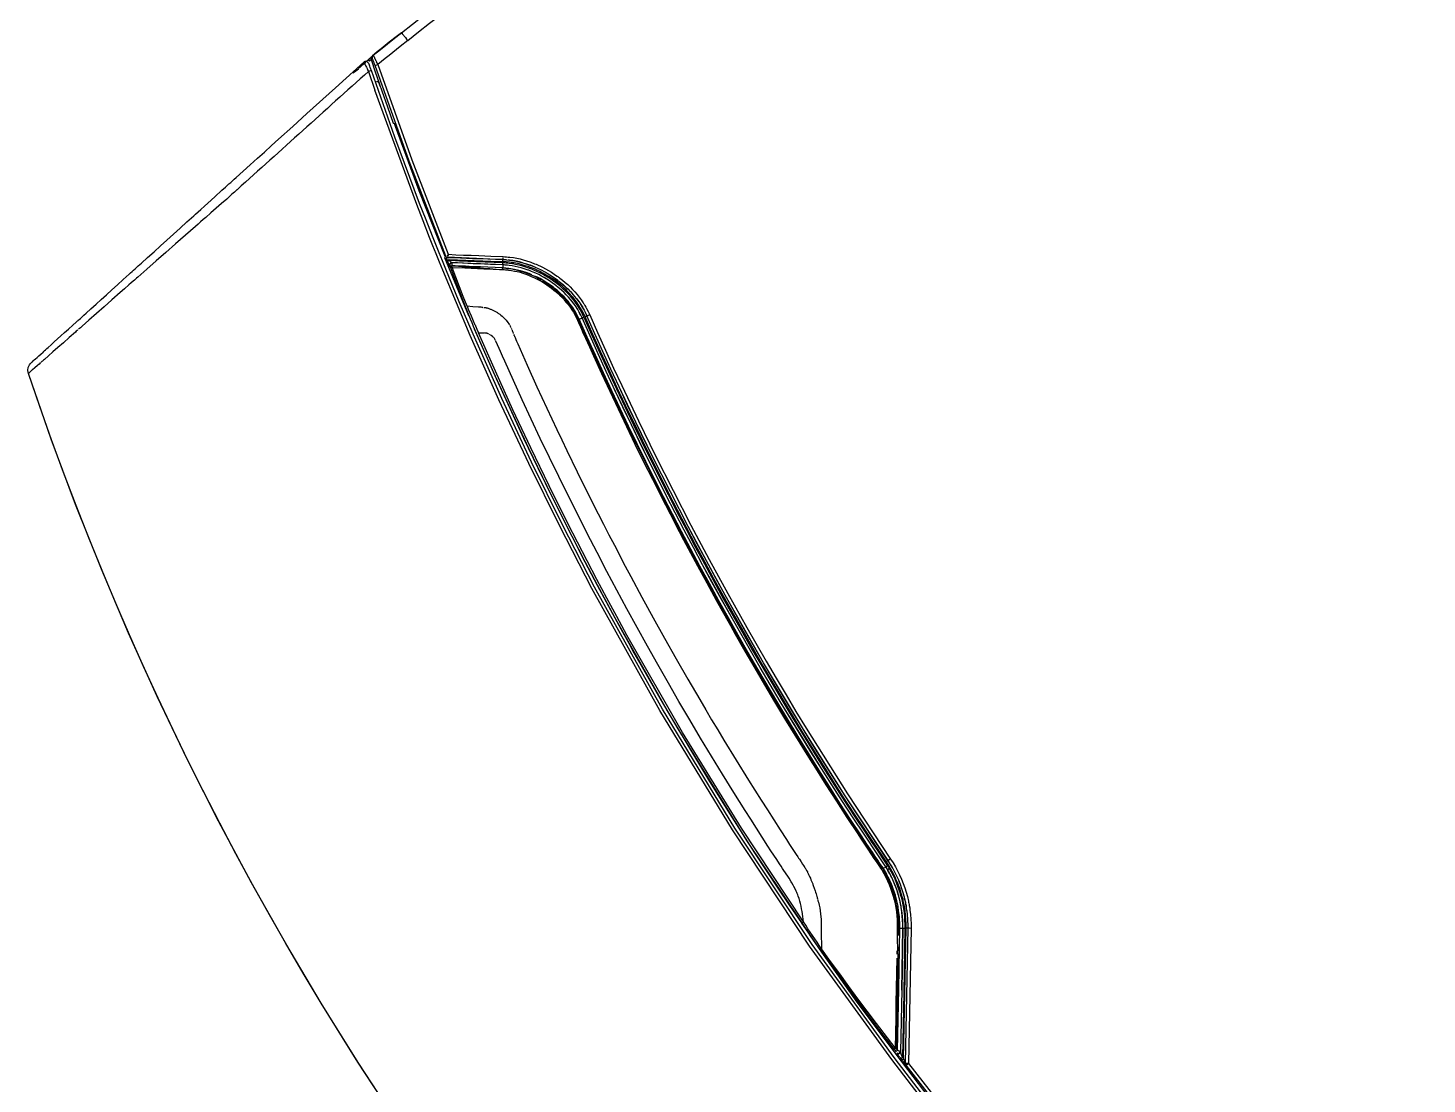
# Model space of a CAD drawing. Header units: millimetres. Extents: x 1291 to 5660, y 748 to 2981.
# Drawn here: x 2484.7 to 2623.8, y 2789.6 to 2894.7 of the extents above; entities that cross this region are included whole.
import ezdxf

# ---------------------------------------------------------------- set-up
doc = ezdxf.new("R2010")
doc.units = ezdxf.units.MM

msp = doc.modelspace()

# ---------------------------------------------------------------- linework, layer by layer
msp.add_line((2532.73, 2864.8), (2532.78, 2864.66))
for points in [[(2518.86, 2891.82), (2518.87, 2891.83), (2518.93, 2891.88), (2518.98, 2891.92), (2518.99, 2891.93), (2519, 2891.94), (2519.71, 2892.51), (2520.41, 2893.07), (2521.11, 2893.63), (2521.82, 2894.19, -0.072459), (2598.42, 2938.36, -0.082943), (2685.89, 2957.28), (2698.79, 2957.82), (2711.69, 2958.21), (2724.6, 2958.46), (2737.52, 2958.56)], [(2518.39, 2890.62), (2518.4, 2890.61), (2518.42, 2890.56), (2518.44, 2890.51), (2518.53, 2890.34, 0.000368), (2505.46, 2878.57)], [(2526.85, 2870.87), (2526.85, 2870.84), (2526.74, 2870.83), (2526.68, 2870.86, -0.047263), (2526.37, 2871.56), (2526.42, 2871.58), (2526.55, 2871.63), (2526.57, 2871.57), (2526.6, 2871.51), (2526.47, 2871.46), (2526.42, 2871.44), (2526.39, 2871.5), (2526.37, 2871.56), (2526.33, 2871.67), (2526.28, 2871.77)], [(2534.79, 2870.1), (2534.65, 2870.17), (2534.51, 2870.22), (2534.44, 2870.24), (2534.37, 2870.27), (2534.3, 2870.3), (2534.23, 2870.32), (2533.65, 2870.5), (2533.07, 2870.64), (2532.48, 2870.74), (2531.88, 2870.79), (2531.14, 2870.82), (2529.66, 2870.88), (2528.92, 2870.91), (2528.18, 2870.95), (2527.44, 2870.97), (2527.14, 2870.98), (2526.83, 2870.99), (2526.84, 2870.99, -0.002559), (2531.87, 2870.63), (2531.87, 2870.7), (2531.88, 2870.78), (2532.18, 2870.76), (2532.33, 2870.74), (2532.48, 2870.73), (2532.78, 2870.68), (2533.07, 2870.62), (2533.36, 2870.55), (2533.65, 2870.48), (2533.93, 2870.4), (2534.22, 2870.3), (2534.77, 2870.08), (2535.04, 2869.96), (2535.3, 2869.83), (2535.38, 2869.78), (2535.44, 2869.75), (2535.51, 2869.72), (2535.58, 2869.68), (2535.71, 2869.61)], [(2621.18, 2691.77), (2621.18, 2691.78), (2621.19, 2691.78, -0.180587), (2484.7, 2860.3), (2484.7, 2860.29)]]:
    msp.add_lwpolyline(points, format="xyb")
for points in [[(2521.82, 2894.19), (2521.82, 2894.18), (2521.41, 2893.87), (2520.6, 2893.24), (2520.2, 2892.92), (2519.8, 2892.6), (2519.4, 2892.28), (2518.93, 2891.88)], [(2521.82, 2894.19), (2521.83, 2894.19), (2521.83, 2894.17), (2521.85, 2894.15), (2521.87, 2894.13), (2521.89, 2894.09), (2521.92, 2894.05), (2521.96, 2894.01), (2522, 2893.95), (2522.04, 2893.9), (2522.09, 2893.83), (2522.15, 2893.77), (2522.2, 2893.7), (2522.31, 2893.55), (2522.37, 2893.48), (2522.44, 2893.4), (2521.69, 2892.81), (2520.94, 2892.22), (2520.57, 2891.93), (2520.2, 2891.63), (2519.83, 2891.32), (2519.46, 2891.02), (2522.84, 2881.53), (2526.47, 2872.14), (2527.23, 2872.1), (2527.99, 2872.07), (2528.74, 2872.04), (2529.5, 2872.02), (2530.71, 2871.96), (2531.93, 2871.91), (2532.1, 2871.9), (2532.27, 2871.88), (2532.43, 2871.87), (2532.6, 2871.85), (2532.94, 2871.81), (2533.28, 2871.75), (2533.61, 2871.68), (2533.93, 2871.59), (2534.26, 2871.5), (2534.58, 2871.39), (2534.67, 2871.37), (2534.75, 2871.33), (2534.82, 2871.31), (2534.91, 2871.27), (2535.06, 2871.21), (2535.22, 2871.15), (2535.84, 2870.86), (2536.14, 2870.7), (2536.44, 2870.54), (2536.73, 2870.36), (2537.01, 2870.18), (2537.15, 2870.08), (2537.29, 2869.98), (2537.36, 2869.93), (2537.43, 2869.88), (2537.5, 2869.83), (2537.57, 2869.78), (2537.84, 2869.58), (2538.1, 2869.35), (2538.35, 2869.13), (2538.6, 2868.89), (2538.83, 2868.65), (2539.06, 2868.41), (2539.28, 2868.15), (2539.49, 2867.89), (2539.69, 2867.62), (2539.88, 2867.33), (2539.93, 2867.26), (2539.97, 2867.19), (2540.02, 2867.11), (2540.06, 2867.04), (2540.14, 2866.89), (2540.23, 2866.74), (2540.39, 2866.44), (2540.54, 2866.13), (2541.32, 2864.36), (2542.11, 2862.6), (2542.92, 2860.83), (2543.74, 2859.08), (2545.4, 2855.58), (2547.09, 2852.09), (2548.83, 2848.64), (2550.6, 2845.2), (2552.42, 2841.78), (2554.27, 2838.38), (2556.16, 2835), (2558.1, 2831.65), (2559.08, 2829.98), (2560.07, 2828.31), (2561.06, 2826.65), (2562.07, 2825), (2566.2, 2818.45), (2570.47, 2811.98), (2570.72, 2811.6), (2570.95, 2811.21), (2571.17, 2810.81), (2571.37, 2810.4), (2571.55, 2809.99), (2571.72, 2809.56), (2571.88, 2809.13), (2572.02, 2808.69), (2572.14, 2808.25), (2572.25, 2807.8), (2572.27, 2807.69), (2572.29, 2807.58), (2572.31, 2807.47), (2572.33, 2807.35), (2572.37, 2807.13), (2572.4, 2806.9), (2572.45, 2806.45), (2572.49, 2806), (2572.51, 2805.54), (2572.51, 2805.08), (2572.39, 2798.36), (2572.26, 2791.65), (2571.96, 2791.65), (2572.09, 2798.37), (2572.21, 2805.09), (2572.21, 2805.54), (2572.2, 2805.75), (2572.19, 2805.98), (2572.16, 2806.42)], [(2521.42, 2893.88), (2521.4, 2893.86)], [(2501.85, 2876.61), (2502.2, 2876.93), (2502.55, 2877.24), (2503.25, 2877.87), (2503.95, 2878.51), (2504.3, 2878.82), (2504.65, 2879.14), (2504.74, 2879.22), (2504.83, 2879.3), (2504.92, 2879.38), (2505, 2879.46), (2505.18, 2879.62), (2505.36, 2879.78), (2506.06, 2880.41), (2506.76, 2881.05), (2507.47, 2881.69), (2508.17, 2882.32), (2508.87, 2882.96), (2509.58, 2883.6), (2510.99, 2884.87), (2512.4, 2886.15), (2515.23, 2888.7), (2518.06, 2891.25), (2518.06, 2891.25), (2518.07, 2891.24), (2518.08, 2891.22)], [(2517.02, 2890.16), (2517.15, 2890.28), (2517.27, 2890.39), (2517.4, 2890.5), (2517.52, 2890.61), (2517.58, 2890.67), (2517.64, 2890.72), (2517.67, 2890.75), (2517.7, 2890.77), (2517.73, 2890.8), (2517.76, 2890.83), (2517.87, 2890.93), (2517.98, 2891.04), (2518.09, 2891.13), (2518.2, 2891.22), (2518.22, 2891.24), (2518.27, 2891.29)], [(2518.81, 2890.45), (2518.79, 2890.51), (2518.77, 2890.57), (2518.71, 2890.72), (2518.67, 2890.85), (2518.62, 2890.97), (2518.58, 2891.06), (2518.56, 2891.11), (2518.54, 2891.15), (2518.51, 2891.2), (2518.49, 2891.22), (2518.47, 2891.24), (2518.44, 2891.27), (2518.41, 2891.29), (2518.37, 2891.31), (2518.32, 2891.33), (2518.27, 2891.33), (2518.22, 2891.33), (2518.16, 2891.32), (2518.11, 2891.29), (2518.07, 2891.27), (2518.05, 2891.24)], [(2518.1, 2891.19), (2518.1, 2891.19), (2518.11, 2891.18), (2518.12, 2891.16), (2518.12, 2891.15), (2518.14, 2891.13), (2518.15, 2891.11), (2518.18, 2891.06), (2518.21, 2890.99), (2518.22, 2890.95), (2518.24, 2890.92), (2518.26, 2890.89), (2518.28, 2890.85), (2518.32, 2890.77), (2518.36, 2890.69), (2518.37, 2890.67), (2518.38, 2890.65)], [(2518.29, 2891.31), (2518.34, 2891.36), (2518.38, 2891.39), (2518.47, 2891.47), (2518.55, 2891.54), (2518.62, 2891.61), (2518.68, 2891.66)], [(2518.77, 2891.5), (2518.75, 2891.48), (2518.73, 2891.46), (2518.71, 2891.44), (2518.68, 2891.42), (2518.67, 2891.4), (2518.64, 2891.36), (2518.62, 2891.35), (2518.61, 2891.39), (2518.6, 2891.48), (2518.6, 2891.52), (2518.61, 2891.56), (2518.63, 2891.6), (2518.68, 2891.66), (2518.7, 2891.68), (2518.72, 2891.7)], [(2518.65, 2891.64), (2518.62, 2891.61)], [(2518.75, 2891.73), (2518.79, 2891.76), (2518.81, 2891.78), (2518.83, 2891.8), (2518.85, 2891.82)], [(2518.87, 2891.83), (2518.78, 2891.68), (2518.78, 2891.51), (2518.78, 2891.51)], [(2518.91, 2891.61), (2518.9, 2891.6), (2518.89, 2891.59), (2518.83, 2891.55), (2518.78, 2891.51), (2519.2, 2890.28), (2519.62, 2889.06)], [(2518.88, 2891.59), (2518.88, 2891.77), (2518.98, 2891.92)], [(2518.9, 2891.79), (2518.91, 2891.61)], [(2519.1, 2891.16), (2519.1, 2891.18), (2519.09, 2891.19), (2519.07, 2891.25), (2519.05, 2891.31), (2519.03, 2891.34), (2519.02, 2891.36), (2519, 2891.41), (2518.99, 2891.46), (2518.96, 2891.52), (2518.95, 2891.55), (2518.94, 2891.56), (2518.93, 2891.59), (2518.92, 2891.6), (2518.92, 2891.61), (2518.92, 2891.61)], [(2519.01, 2891.94), (2519, 2891.94)], [(2519.33, 2891.31), (2519.31, 2891.33), (2519.3, 2891.36), (2519.26, 2891.45), (2519.22, 2891.53), (2519.2, 2891.57), (2519.18, 2891.61), (2519.17, 2891.63), (2519.17, 2891.64), (2519.16, 2891.66), (2519.15, 2891.67), (2519.12, 2891.74), (2519.09, 2891.79), (2519.09, 2891.81), (2519.08, 2891.82), (2519.07, 2891.82), (2519.07, 2891.84), (2519.06, 2891.86), (2519.05, 2891.88), (2519.03, 2891.9), (2519.01, 2891.93), (2519.01, 2891.94)], [(2526.23, 2871.97), (2522.57, 2881.4), (2519.18, 2890.93), (2519.16, 2891), (2519.13, 2891.06), (2519.13, 2891.09), (2519.11, 2891.13), (2519.11, 2891.14)], [(2519.18, 2890.92), (2519.27, 2890.96), (2519.46, 2891.02), (2519.42, 2891.11), (2519.38, 2891.2), (2519.34, 2891.29)], [(2575.07, 2786.69), (2570.82, 2792.22), (2562.67, 2803.49), (2554.98, 2815.05), (2547.77, 2826.9), (2541.02, 2839.04), (2537.82, 2845.22), (2534.74, 2851.47), (2531.78, 2857.79), (2528.93, 2864.19), (2527.56, 2867.42), (2526.21, 2870.66), (2525.88, 2871.48), (2525.55, 2872.3), (2525.22, 2873.11), (2524.89, 2873.93), (2524.25, 2875.56), (2523.61, 2877.2), (2521.15, 2883.79), (2518.82, 2890.43), (2518.74, 2890.41), (2518.53, 2890.34), (2519.16, 2888.48)], [(2574.84, 2786.51), (2570.58, 2792.03), (2562.42, 2803.31), (2554.73, 2814.89), (2547.51, 2826.75), (2540.75, 2838.9), (2537.55, 2845.08), (2534.47, 2851.34), (2531.5, 2857.67), (2528.65, 2864.07), (2527.28, 2867.3), (2525.93, 2870.55), (2525.6, 2871.37), (2525.27, 2872.18), (2524.94, 2873), (2524.61, 2873.82), (2523.97, 2875.46), (2523.33, 2877.1), (2519.17, 2888.48)], [(2519.32, 2889.29), (2519.36, 2889.32), (2519.38, 2889.33), (2519.4, 2889.33), (2519.43, 2889.33), (2519.44, 2889.33), (2519.48, 2889.31), (2519.49, 2889.3), (2519.51, 2889.28), (2519.52, 2889.26), (2519.53, 2889.24), (2519.55, 2889.21), (2519.57, 2889.17), (2519.58, 2889.14), (2519.6, 2889.1), (2519.67, 2888.91)], [(2519.62, 2889.06), (2519.7, 2888.84), (2519.73, 2888.76), (2519.74, 2888.74)], [(2519.74, 2888.72), (2519.75, 2888.69), (2519.76, 2888.67), (2519.78, 2888.63), (2519.79, 2888.59), (2519.85, 2888.42), (2520.42, 2886.8), (2520.99, 2885.19), (2521.02, 2885.19), (2521.06, 2885.19)], [(2521.07, 2885.18), (2521.07, 2885.17), (2521.07, 2885.17), (2521.08, 2885.16), (2521.09, 2885.14), (2521.09, 2885.13), (2521.09, 2885.12), (2521.09, 2885.11)], [(2521.11, 2885.08), (2521.12, 2885.06), (2521.13, 2885.03), (2521.14, 2885.01), (2521.14, 2885), (2521.15, 2884.98), (2521.15, 2884.97)], [(2521.16, 2884.95), (2521.17, 2884.92), (2521.18, 2884.89), (2523.55, 2878.49), (2526.06, 2872.12), (2526.07, 2872.09), (2526.08, 2872.06)], [(2505.45, 2878.56), (2505.43, 2878.54), (2505.41, 2878.52), (2505.4, 2878.52), (2505.37, 2878.48), (2505.33, 2878.45), (2505.27, 2878.39), (2505.2, 2878.34), (2505.07, 2878.22), (2504.94, 2878.11), (2504.42, 2877.64), (2503.89, 2877.18), (2503.37, 2876.73), (2502.85, 2876.27), (2502.34, 2875.82), (2502.21, 2875.7), (2502.08, 2875.59), (2501.83, 2875.37), (2501.57, 2875.14), (2501.31, 2874.92), (2500.31, 2874.04), (2499.33, 2873.17), (2498.36, 2872.32), (2497.41, 2871.49), (2496.48, 2870.67), (2495.57, 2869.87), (2495.46, 2869.77), (2495.24, 2869.58), (2495.13, 2869.47), (2494.91, 2869.29), (2494.69, 2869.09), (2494.26, 2868.7), (2493.83, 2868.33), (2493, 2867.61), (2492.22, 2866.91), (2491.46, 2866.24), (2490.72, 2865.6), (2490.37, 2865.29), (2490.03, 2864.99), (2489.86, 2864.84), (2489.69, 2864.69)], [(2486.27, 2862.53), (2486.4, 2862.65), (2486.53, 2862.76), (2486.66, 2862.88), (2486.95, 2863.14), (2487.26, 2863.42), (2487.58, 2863.72), (2487.93, 2864.03), (2488.3, 2864.36), (2488.69, 2864.71), (2489.1, 2865.08), (2489.75, 2865.67), (2489.86, 2865.77), (2489.97, 2865.87), (2490.2, 2866.08), (2490.44, 2866.29), (2490.92, 2866.73), (2491.42, 2867.18), (2491.93, 2867.64), (2492.45, 2868.11), (2492.99, 2868.61), (2493.55, 2869.11), (2494.13, 2869.63), (2494.71, 2870.16), (2494.86, 2870.29), (2495.01, 2870.43), (2495.09, 2870.5), (2495.16, 2870.57), (2495.32, 2870.7), (2495.62, 2870.98), (2495.93, 2871.26), (2496.55, 2871.82), (2497.19, 2872.39), (2497.82, 2872.97), (2498.47, 2873.56), (2499.13, 2874.15), (2499.8, 2874.75), (2500.47, 2875.36), (2501.16, 2875.98), (2501.33, 2876.14), (2501.85, 2876.61)], [(2501.5, 2876.29), (2501.59, 2876.38)], [(2526.09, 2872.02), (2526.1, 2872.01), (2526.11, 2871.98), (2526.12, 2871.96)], [(2526.16, 2871.82), (2526.13, 2871.82), (2526.09, 2871.82), (2528.49, 2866.04)], [(2526.13, 2871.93), (2526.13, 2871.92), (2526.14, 2871.91), (2526.15, 2871.87), (2526.15, 2871.86), (2526.15, 2871.86)], [(2526.16, 2871.84), (2526.16, 2871.83)], [(2526.23, 2871.97), (2526.24, 2871.97)], [(2526.26, 2871.85), (2526.25, 2871.86), (2526.25, 2871.87), (2526.24, 2871.89), (2526.24, 2871.91), (2526.23, 2871.93), (2526.23, 2871.94), (2526.23, 2871.94), (2526.23, 2871.95)], [(2526.25, 2871.98), (2526.26, 2871.99), (2526.27, 2872)], [(2526.28, 2871.79), (2526.27, 2871.81)], [(2526.29, 2872.01), (2526.29, 2872.02)], [(2526.4, 2871.85), (2526.43, 2871.84), (2526.47, 2871.84), (2527.68, 2871.79), (2528.89, 2871.74), (2529.65, 2871.71), (2530.4, 2871.68), (2531.91, 2871.61), (2530.6, 2871.66), (2529.29, 2871.72), (2528.53, 2871.75), (2527.78, 2871.78), (2527.09, 2871.81), (2526.4, 2871.84), (2526.29, 2871.87)], [(2526.34, 2872.05), (2526.36, 2872.06), (2526.38, 2872.07)], [(2526.41, 2871.87), (2526.4, 2871.86)], [(2526.41, 2871.82), (2526.41, 2871.81), (2526.42, 2871.8)], [(2526.42, 2872.1), (2526.43, 2872.1)], [(2526.42, 2871.8), (2526.43, 2871.78), (2526.44, 2871.76), (2526.46, 2871.75)], [(2526.43, 2871.98), (2526.43, 2871.97)], [(2526.45, 2872.04), (2526.45, 2872.02), (2526.44, 2872.01)], [(2526.46, 2872.13), (2526.48, 2872.14), (2526.47, 2872.13), (2526.47, 2872.11), (2526.46, 2872.09), (2526.46, 2872.08), (2526.46, 2872.07)], [(2526.48, 2871.72), (2526.5, 2871.71)], [(2526.52, 2871.67), (2526.53, 2871.65)], [(2526.55, 2871.63), (2528.22, 2871.57), (2529.9, 2871.5), (2530.7, 2871.46), (2531.51, 2871.43), (2531.9, 2871.41), (2531.91, 2871.44), (2531.92, 2871.8)], [(2546.4, 2851.65), (2545.53, 2853.41), (2544.68, 2855.16), (2543.84, 2856.92), (2542.18, 2860.47), (2541.37, 2862.24), (2540.57, 2864.02), (2539.78, 2865.81), (2539.78, 2865.81), (2539.8, 2865.82), (2539.81, 2865.83), (2539.83, 2865.83), (2539.86, 2865.84), (2539.89, 2865.86), (2539.93, 2865.88), (2539.96, 2865.89), (2539.89, 2866.03), (2539.83, 2866.18), (2539.75, 2866.33), (2539.68, 2866.47), (2539.52, 2866.74), (2539.35, 2867.01), (2539.17, 2867.28), (2538.98, 2867.53), (2538.78, 2867.77), (2538.58, 2868.01), (2538.36, 2868.25), (2538.14, 2868.46), (2537.91, 2868.68), (2537.68, 2868.89), (2537.55, 2869), (2537.43, 2869.1), (2537.3, 2869.2), (2537.18, 2869.3), (2536.92, 2869.48), (2536.66, 2869.66), (2536.39, 2869.84), (2536.12, 2870), (2535.85, 2870.16), (2535.57, 2870.3), (2535.28, 2870.44), (2534.99, 2870.56), (2534.84, 2870.63), (2534.69, 2870.68), (2534.62, 2870.72), (2534.54, 2870.74), (2534.47, 2870.77), (2534.39, 2870.8), (2533.78, 2870.98), (2533.17, 2871.13), (2532.85, 2871.19), (2532.54, 2871.24), (2532.38, 2871.26), (2532.22, 2871.27), (2532.14, 2871.28), (2532.06, 2871.28), (2531.98, 2871.29), (2531.9, 2871.29), (2530.15, 2871.37), (2528.4, 2871.43), (2527.59, 2871.47), (2526.8, 2871.51), (2526.69, 2871.51), (2526.6, 2871.51), (2526.63, 2871.48), (2526.66, 2871.44), (2526.68, 2871.42), (2526.69, 2871.41), (2526.7, 2871.39), (2526.72, 2871.38), (2526.72, 2871.37), (2526.73, 2871.37), (2526.74, 2871.35), (2526.77, 2871.32)], [(2531.91, 2871.61), (2532.25, 2871.58), (2532.57, 2871.56), (2532.74, 2871.53), (2532.9, 2871.51), (2533.07, 2871.48), (2533.23, 2871.45), (2533.87, 2871.3), (2534.18, 2871.21), (2534.49, 2871.1), (2534.8, 2870.99), (2535.1, 2870.87), (2535.41, 2870.74)], [(2531.91, 2871.52), (2531.91, 2871.55)], [(2531.92, 2871.85), (2531.93, 2871.91)], [(2532.25, 2871.59), (2531.92, 2871.61)], [(2533.86, 2871.3), (2533.54, 2871.39), (2533.22, 2871.45), (2532.9, 2871.51), (2532.57, 2871.56), (2532.41, 2871.57)], [(2526.79, 2871.31), (2526.8, 2871.31), (2526.8, 2871.3), (2526.63, 2871.21), (2526.6, 2871.03)], [(2531.89, 2871.09), (2530.67, 2871.13), (2529.45, 2871.19), (2528.71, 2871.22), (2527.97, 2871.26), (2527.38, 2871.28), (2526.8, 2871.3), (2526.63, 2871.21), (2526.61, 2871.03), (2526.61, 2871.02), (2526.61, 2871.02), (2526.62, 2871.02), (2526.62, 2871)], [(2526.63, 2870.99), (2526.63, 2870.98), (2526.64, 2870.96)], [(2526.66, 2870.92), (2526.71, 2870.95), (2526.84, 2870.99), (2526.71, 2870.95), (2526.66, 2870.93)], [(2526.66, 2870.93), (2526.66, 2870.92), (2526.66, 2870.91), (2526.67, 2870.91)], [(2561.63, 2805.62), (2560.45, 2807.35), (2559.29, 2809.09), (2558.13, 2810.84), (2556.98, 2812.6), (2554.72, 2816.13), (2552.5, 2819.69), (2548.19, 2826.88), (2544.05, 2834.17), (2543.04, 2836.01), (2542.55, 2836.93), (2542.05, 2837.86), (2541.06, 2839.71), (2540.09, 2841.56), (2538.17, 2845.29), (2536.31, 2849.04), (2534.49, 2852.82), (2532.71, 2856.61), (2530.97, 2860.43), (2529.28, 2864.27), (2528.98, 2864.97), (2528.95, 2865.06), (2528.91, 2865.15), (2528.87, 2865.24), (2528.83, 2865.33), (2528.69, 2865.68), (2528.55, 2866.01), (2528.42, 2866.35), (2528.29, 2866.68), (2528.16, 2867), (2527.78, 2867.96), (2527.41, 2868.93), (2527.04, 2869.9), (2526.68, 2870.87), (2526.68, 2870.88)], [(2526.77, 2871.32), (2526.78, 2871.31)], [(2532.01, 2871.08), (2531.89, 2871.09), (2531.15, 2871.12), (2530.41, 2871.15), (2529.67, 2871.18), (2528.93, 2871.21), (2527.87, 2871.26), (2526.8, 2871.3)], [(2526.81, 2871.28), (2526.83, 2871.06), (2526.83, 2871.03), (2526.84, 2870.99)], [(2526.81, 2871.22), (2526.82, 2871.2)], [(2526.82, 2871.17), (2526.82, 2871.16)], [(2526.82, 2871.13), (2526.83, 2871.11), (2526.83, 2871.08)], [(2526.84, 2870.97), (2526.84, 2870.95), (2526.84, 2870.94)], [(2529.92, 2866.86), (2529.74, 2866.87), (2529.6, 2866.88), (2529.46, 2866.89), (2528.9, 2866.93), (2528.34, 2866.98), (2527.96, 2867.94), (2527.59, 2868.9), (2527.22, 2869.87), (2526.86, 2870.84), (2528.11, 2870.79), (2529.37, 2870.74), (2529.99, 2870.71), (2530.62, 2870.68), (2530.93, 2870.67), (2531.24, 2870.66), (2531.55, 2870.64), (2531.71, 2870.64), (2531.87, 2870.63), (2532.02, 2870.62), (2532.17, 2870.61), (2532.31, 2870.6), (2532.46, 2870.57), (2532.75, 2870.54), (2533.04, 2870.48), (2533.33, 2870.42), (2533.61, 2870.35), (2533.9, 2870.25), (2534.17, 2870.17), (2534.45, 2870.06), (2534.72, 2869.95), (2534.99, 2869.83), (2535.26, 2869.7), (2535.45, 2869.6), (2535.52, 2869.56), (2535.64, 2869.49), (2535.77, 2869.42), (2536.03, 2869.27), (2536.27, 2869.1), (2536.51, 2868.94), (2536.75, 2868.77), (2536.98, 2868.58), (2537.21, 2868.4), (2537.42, 2868.2), (2537.64, 2867.99), (2537.7, 2867.94)], [(2531.89, 2871.09), (2531.89, 2870.99), (2531.88, 2870.79)], [(2536.54, 2869.5), (2536.28, 2869.67), (2535.75, 2869.98), (2535.47, 2870.12), (2535.19, 2870.25), (2534.91, 2870.38), (2534.76, 2870.44), (2534.62, 2870.5), (2534.54, 2870.53), (2534.47, 2870.55), (2534.4, 2870.58), (2534.33, 2870.61), (2533.73, 2870.8), (2533.13, 2870.94), (2532.82, 2870.99), (2532.51, 2871.04), (2532.36, 2871.06), (2532.2, 2871.07), (2531.89, 2871.09), (2531.9, 2871.15), (2531.9, 2871.29)], [(2540.25, 2866.01), (2540.24, 2866), (2540.23, 2865.99), (2540.2, 2865.98), (2540.17, 2865.98), (2540.14, 2865.96), (2540.11, 2865.95), (2540.08, 2865.93), (2539.94, 2866.23), (2539.79, 2866.51), (2539.63, 2866.79), (2539.46, 2867.06), (2539.28, 2867.33), (2539.09, 2867.59), (2538.89, 2867.84), (2538.67, 2868.09), (2538.62, 2868.14), (2538.57, 2868.21), (2538.51, 2868.26), (2538.46, 2868.32), (2538.34, 2868.44), (2538.23, 2868.56), (2538, 2868.77), (2537.75, 2868.99), (2537.51, 2869.2), (2537.26, 2869.4), (2536.99, 2869.59), (2536.73, 2869.76), (2536.46, 2869.94), (2536.18, 2870.1), (2536.11, 2870.15), (2536.04, 2870.18), (2535.97, 2870.22), (2535.9, 2870.27), (2535.75, 2870.34), (2535.61, 2870.42), (2535.32, 2870.55), (2535.03, 2870.68), (2534.73, 2870.81), (2534.43, 2870.92), (2534.13, 2871.01), (2533.82, 2871.11), (2533.51, 2871.19), (2533.19, 2871.26), (2533.03, 2871.28), (2532.88, 2871.31), (2532.72, 2871.33), (2532.56, 2871.36), (2532.23, 2871.39), (2531.9, 2871.41)], [(2531.93, 2871.08), (2531.92, 2871.09)], [(2532.82, 2870.99), (2532.52, 2871.04), (2532.36, 2871.06), (2532.21, 2871.07), (2532.13, 2871.07), (2532.05, 2871.08)], [(2533.73, 2870.8), (2533.13, 2870.94)], [(2535.11, 2870.87), (2534.96, 2870.94), (2534.65, 2871.06), (2534.49, 2871.11), (2534.18, 2871.21)], [(2534.47, 2870.55), (2534.39, 2870.58)], [(2534.8, 2870.99), (2534.72, 2871.03)], [(2535.47, 2870.12), (2535.19, 2870.25)], [(2535.4, 2870.74), (2535.71, 2870.6), (2536, 2870.44), (2536.29, 2870.28), (2536.57, 2870.11), (2536.84, 2869.93), (2537.25, 2869.65), (2537.32, 2869.6), (2537.38, 2869.55)], [(2535.7, 2870.6), (2535.85, 2870.52)], [(2535.99, 2870.44), (2536.14, 2870.36), (2536.21, 2870.32), (2536.28, 2870.28), (2536.56, 2870.1), (2536.84, 2869.92), (2537.11, 2869.74), (2537.38, 2869.55), (2537.9, 2869.14), (2538.14, 2868.91), (2538.38, 2868.69), (2538.61, 2868.45), (2538.83, 2868.22)], [(2571.11, 2803.98), (2571.19, 2802.11), (2571.14, 2799.12), (2571.08, 2796.13), (2571.05, 2794.63), (2571.02, 2793.14), (2571.16, 2792.94), (2571.28, 2799.02), (2571.39, 2805.1), (2571.39, 2805.49), (2571.38, 2805.69), (2571.37, 2805.88), (2571.35, 2806.27), (2571.3, 2806.66), (2571.27, 2806.85), (2571.26, 2806.94), (2571.24, 2807.04), (2571.22, 2807.24), (2571.18, 2807.43), (2571.1, 2807.81), (2571, 2808.18), (2570.97, 2808.27), (2570.95, 2808.37), (2570.92, 2808.47), (2570.89, 2808.56), (2570.83, 2808.74), (2570.77, 2808.92), (2570.63, 2809.3), (2570.48, 2809.65), (2570.4, 2809.83), (2570.32, 2810.01), (2570.23, 2810.19), (2570.14, 2810.35), (2570.05, 2810.53), (2569.95, 2810.69), (2569.76, 2811.03), (2569.62, 2811.23), (2569.48, 2811.44), (2569.34, 2811.64), (2569.21, 2811.85), (2568.94, 2812.24), (2568.66, 2812.65), (2568.12, 2813.46), (2567.58, 2814.28), (2566.5, 2815.91), (2565.43, 2817.55), (2564.38, 2819.19), (2563.33, 2820.84), (2562.3, 2822.5), (2561.27, 2824.16), (2559.24, 2827.51), (2557.25, 2830.87), (2556.27, 2832.56), (2555.3, 2834.25), (2554.33, 2835.96), (2553.38, 2837.67), (2552.44, 2839.38), (2551.51, 2841.1), (2550.59, 2842.82), (2549.67, 2844.55), (2548.77, 2846.29), (2547.88, 2848.02), (2547, 2849.77), (2546.13, 2851.52), (2545.26, 2853.27), (2544.41, 2855.03), (2543.57, 2856.79), (2542.73, 2858.57), (2541.91, 2860.34), (2541.1, 2862.12), (2540.29, 2863.9), (2539.5, 2865.69), (2539.37, 2865.96), (2539.23, 2866.23), (2539.2, 2866.29), (2539.12, 2866.43), (2539.08, 2866.49), (2539, 2866.62), (2538.92, 2866.74), (2538.75, 2866.99), (2538.57, 2867.23), (2538.38, 2867.47), (2538.19, 2867.69), (2537.99, 2867.91), (2537.77, 2868.12), (2537.56, 2868.32), (2537.33, 2868.53), (2537.22, 2868.62), (2537.11, 2868.71), (2537.04, 2868.77), (2536.98, 2868.81), (2536.93, 2868.86), (2536.86, 2868.9), (2536.62, 2869.08), (2536.37, 2869.25), (2536.12, 2869.41), (2535.86, 2869.57), (2535.6, 2869.72), (2535.33, 2869.86), (2535.06, 2869.98)], [(2535.39, 2869.63), (2535.32, 2869.66)], [(2541.37, 2862.24), (2540.57, 2864.02), (2539.78, 2865.81), (2539.71, 2865.96), (2539.64, 2866.1), (2539.57, 2866.23), (2539.5, 2866.37), (2539.34, 2866.64), (2539.18, 2866.91), (2539, 2867.17), (2538.82, 2867.41), (2538.62, 2867.65), (2538.42, 2867.88), (2538.21, 2868.11), (2538, 2868.33), (2537.77, 2868.54), (2537.54, 2868.75), (2537.41, 2868.85), (2537.17, 2869.04), (2537.05, 2869.15), (2536.8, 2869.32), (2536.54, 2869.5), (2536.28, 2869.66), (2536.02, 2869.83), (2535.75, 2869.98)], [(2535.84, 2869.53), (2536.09, 2869.38), (2536.35, 2869.21), (2536.59, 2869.04), (2536.82, 2868.87), (2537.06, 2868.68), (2537.29, 2868.49), (2537.51, 2868.29), (2537.83, 2867.97), (2537.88, 2867.92), (2537.94, 2867.86), (2538.04, 2867.76), (2538.33, 2867.41), (2538.51, 2867.18), (2538.69, 2866.94), (2538.86, 2866.69), (2539.01, 2866.44), (2539.16, 2866.18), (2539.23, 2866.04), (2539.29, 2865.91), (2539.36, 2865.78), (2539.5, 2865.69)], [(2537.3, 2868.95), (2537.24, 2869), (2537.18, 2869.04), (2537.11, 2869.09), (2537.05, 2869.14), (2536.8, 2869.32)], [(2537.18, 2869.7), (2537.11, 2869.74)], [(2537.63, 2869.34), (2537.88, 2869.14), (2538.13, 2868.92)], [(2537.7, 2867.94), (2537.85, 2867.78), (2537.95, 2867.67), (2538.04, 2867.56), (2538.24, 2867.33), (2538.42, 2867.11), (2538.59, 2866.87), (2538.76, 2866.62), (2538.91, 2866.38), (2539.06, 2866.12), (2539.12, 2865.99), (2539.19, 2865.86), (2539.25, 2865.72), (2539.32, 2865.59), (2539.41, 2865.37), (2539.47, 2865.26), (2539.52, 2865.14), (2539.61, 2864.93), (2539.71, 2864.7), (2539.9, 2864.26), (2540.11, 2863.81), (2540.5, 2862.93), (2540.9, 2862.04), (2541.71, 2860.28), (2542.53, 2858.52), (2543.36, 2856.76), (2544.2, 2855.01), (2545.04, 2853.25), (2545.9, 2851.51), (2546.77, 2849.78), (2547.65, 2848.04), (2548.53, 2846.31), (2549.43, 2844.58), (2549.88, 2843.73), (2550.34, 2842.86), (2550.79, 2842.01), (2551.26, 2841.15), (2552.18, 2839.45), (2553.12, 2837.74), (2553.58, 2836.89), (2554.53, 2835.2), (2555.01, 2834.35), (2555.98, 2832.67), (2556.95, 2830.98), (2557.93, 2829.3), (2558.93, 2827.63), (2559.93, 2825.97), (2560.94, 2824.31), (2561.45, 2823.49), (2561.96, 2822.66), (2562.48, 2821.84), (2562.99, 2821.01), (2564.03, 2819.36), (2565.08, 2817.73), (2566.13, 2816.1), (2567.2, 2814.47), (2567.47, 2814.07), (2567.74, 2813.66), (2568.01, 2813.26), (2568.28, 2812.86), (2568.82, 2812.04), (2569.09, 2811.65), (2569.23, 2811.45), (2569.37, 2811.24), (2569.48, 2811.08), (2569.59, 2810.9), (2569.69, 2810.72), (2569.79, 2810.55), (2569.89, 2810.38), (2569.98, 2810.2), (2570.07, 2810.01), (2570.15, 2809.82), (2570.32, 2809.45), (2570.47, 2809.08), (2570.5, 2808.98), (2570.54, 2808.88), (2570.57, 2808.79), (2570.6, 2808.69), (2570.66, 2808.49), (2570.72, 2808.3), (2570.82, 2807.91), (2570.92, 2807.51), (2570.99, 2807.12), (2571.05, 2806.72), (2571.09, 2806.32), (2571.12, 2805.92), (2571.12, 2805.82), (2571.13, 2805.71), (2571.13, 2805.61), (2571.13, 2805.1), (2571.13, 2804.92), (2571.13, 2804.73), (2571.12, 2804.54), (2571.12, 2804.36), (2571.11, 2803.98)], [(2537.74, 2867.88), (2537.8, 2867.83)], [(2538.42, 2867.88), (2538.21, 2868.11), (2538, 2868.33), (2537.77, 2868.54)], [(2538.37, 2868.7), (2538.6, 2868.45), (2538.66, 2868.4), (2538.72, 2868.33), (2538.77, 2868.27), (2539.04, 2867.96), (2539.25, 2867.7), (2539.44, 2867.44), (2539.72, 2867.04), (2539.81, 2866.9), (2539.89, 2866.75), (2539.97, 2866.6), (2540.05, 2866.46), (2540.12, 2866.31), (2540.16, 2866.24), (2540.19, 2866.16)], [(2539, 2867.17), (2538.62, 2867.65)], [(2539.44, 2867.45), (2539.24, 2867.71), (2539.04, 2867.97)], [(2528.34, 2866.97), (2528.46, 2866.67), (2528.73, 2866.03), (2528.87, 2865.7), (2528.95, 2865.53), (2529.02, 2865.37), (2529.05, 2865.28), (2529.09, 2865.2), (2529.13, 2865.11), (2529.16, 2865.03), (2529.31, 2864.68), (2529.47, 2864.34)], [(2529.82, 2866.87), (2529.88, 2866.86)], [(2529.99, 2866.86), (2530.02, 2866.85), (2530.2, 2866.84)], [(2530.1, 2866.85), (2530.16, 2866.84)], [(2530.2, 2866.84), (2530.22, 2866.83)], [(2530.24, 2866.83), (2530.31, 2866.81), (2530.41, 2866.79), (2530.43, 2866.79), (2530.44, 2866.78), (2530.51, 2866.75), (2530.64, 2866.7), (2530.71, 2866.67), (2530.77, 2866.65), (2530.84, 2866.62), (2530.91, 2866.59), (2530.97, 2866.56), (2531.1, 2866.49), (2531.35, 2866.34), (2531.41, 2866.3), (2531.53, 2866.22), (2531.59, 2866.18), (2531.7, 2866.09), (2531.82, 2866), (2531.93, 2865.9), (2532.03, 2865.8), (2532.22, 2865.58), (2532.4, 2865.36), (2532.48, 2865.24), (2532.56, 2865.12)], [(2530.37, 2866.8), (2530.39, 2866.79)], [(2539.77, 2865.8), (2539.78, 2865.81), (2539.65, 2866.1), (2539.5, 2866.37), (2539.46, 2866.44), (2539.42, 2866.51), (2539.38, 2866.58), (2539.35, 2866.64), (2539.26, 2866.78), (2539.18, 2866.91)], [(2539.67, 2867.11), (2539.63, 2867.18)], [(2539.63, 2867.17), (2539.8, 2866.89), (2539.97, 2866.6)], [(2540.25, 2866.05), (2540.24, 2866.07), (2540.12, 2866.31)], [(2540.19, 2866.16), (2540.21, 2866.12), (2540.23, 2866.09), (2540.24, 2866.04), (2540.26, 2866.01), (2540.27, 2866.01), (2540.28, 2866.02), (2540.31, 2866.03), (2540.35, 2866.04), (2540.39, 2866.07), (2540.43, 2866.09), (2540.48, 2866.11), (2540.54, 2866.13)], [(2540.21, 2866.12), (2540.23, 2866.09)], [(2570.22, 2811.82), (2565.95, 2818.28), (2561.82, 2824.85), (2560.81, 2826.5), (2559.81, 2828.16), (2558.82, 2829.82), (2557.84, 2831.49), (2555.91, 2834.85), (2554.02, 2838.24), (2552.16, 2841.64), (2550.34, 2845.06), (2548.57, 2848.51), (2546.82, 2851.96), (2545.12, 2855.45), (2543.46, 2858.95), (2542.65, 2860.71), (2541.84, 2862.48), (2541.05, 2864.24), (2540.26, 2866.01), (2540.26, 2866.03)], [(2489.61, 2864.62), (2489.53, 2864.55), (2489.45, 2864.48), (2489.37, 2864.4), (2488.75, 2863.87), (2488.17, 2863.35), (2487.63, 2862.88), (2487.14, 2862.44), (2486.69, 2862.05), (2486.28, 2861.69), (2486.19, 2861.6), (2486.09, 2861.52), (2486.04, 2861.48), (2486, 2861.45), (2485.96, 2861.4)], [(2489.52, 2865.47), (2489.58, 2865.52)], [(2489.64, 2865.57), (2489.69, 2865.62)], [(2529.05, 2864.74), (2531.23, 2859.79), (2532.58, 2856.82), (2533.96, 2853.86), (2535.37, 2850.9), (2536.81, 2847.97), (2538.28, 2845.04), (2539.77, 2842.12), (2541.29, 2839.22), (2542.84, 2836.33), (2543.62, 2834.89), (2544.42, 2833.46), (2544.81, 2832.74), (2545.62, 2831.31), (2546.02, 2830.6), (2547.65, 2827.75), (2549.3, 2824.93), (2556.15, 2813.83), (2563.38, 2803.04), (2567.13, 2797.75), (2570.98, 2792.55), (2574.92, 2787.41)], [(2532.59, 2865.05), (2532.61, 2865.02), (2532.63, 2864.99), (2532.66, 2864.93), (2532.7, 2864.87)], [(2532.75, 2864.73), (2532.76, 2864.69)], [(2532.81, 2864.59), (2532.82, 2864.56), (2532.83, 2864.52), (2532.84, 2864.5), (2532.84, 2864.49), (2532.85, 2864.47), (2532.86, 2864.45), (2532.88, 2864.38), (2532.91, 2864.32), (2532.91, 2864.3), (2532.92, 2864.28), (2532.93, 2864.26), (2532.93, 2864.25)], [(2539.32, 2865.59), (2539.37, 2865.61), (2539.55, 2865.71), (2539.6, 2865.73), (2539.65, 2865.75), (2539.69, 2865.77), (2539.73, 2865.78), (2539.75, 2865.8)], [(2539.42, 2865.64), (2539.47, 2865.53), (2539.52, 2865.41), (2539.57, 2865.31), (2539.71, 2864.97), (2539.82, 2864.75), (2540.01, 2864.31), (2540.21, 2863.87), (2540.61, 2862.97), (2541.01, 2862.09), (2541.81, 2860.32), (2542.63, 2858.57), (2543.46, 2856.8), (2544.3, 2855.06), (2545.15, 2853.3), (2546.01, 2851.57), (2546.87, 2849.83), (2547.75, 2848.09), (2548.64, 2846.36), (2549.53, 2844.64), (2550.44, 2842.92), (2550.9, 2842.06), (2551.36, 2841.2), (2552.28, 2839.5), (2553.21, 2837.8), (2554.16, 2836.1), (2554.64, 2835.26), (2555.11, 2834.41), (2556.08, 2832.73), (2557.05, 2831.04), (2558.03, 2829.36), (2559.02, 2827.7), (2560.03, 2826.03), (2561.04, 2824.37), (2561.55, 2823.54), (2562.06, 2822.72), (2562.57, 2821.89), (2563.09, 2821.07), (2564.13, 2819.43), (2565.18, 2817.79), (2566.24, 2816.16), (2567.3, 2814.54), (2567.57, 2814.14), (2567.84, 2813.73), (2568.11, 2813.32), (2568.38, 2812.92), (2568.65, 2812.52), (2568.92, 2812.11), (2569.05, 2811.91), (2569.18, 2811.71), (2569.33, 2811.51), (2569.46, 2811.31), (2569.41, 2811.28), (2569.37, 2811.24)], [(2539.96, 2865.89), (2540.75, 2864.11), (2541.56, 2862.33), (2542.37, 2860.54), (2543.19, 2858.77), (2544.86, 2855.25), (2546.58, 2851.74), (2547.45, 2849.99), (2548.33, 2848.26), (2549.22, 2846.52), (2550.12, 2844.78), (2551.03, 2843.05), (2551.95, 2841.34), (2552.89, 2839.62), (2553.83, 2837.9), (2554.78, 2836.2), (2555.74, 2834.5), (2556.71, 2832.8), (2557.68, 2831.12), (2558.68, 2829.43), (2559.67, 2827.76), (2560.68, 2826.08), (2561.7, 2824.42), (2563.76, 2821.1), (2565.86, 2817.81), (2566.93, 2816.17), (2568, 2814.54), (2568.54, 2813.73), (2569.09, 2812.93), (2569.63, 2812.11), (2569.91, 2811.71), (2570.18, 2811.3), (2570.26, 2811.16), (2570.34, 2811.03)], [(2571.61, 2791.97), (2571.66, 2792.02), (2571.77, 2792.1), (2571.89, 2798.6), (2572.01, 2805.09), (2572.01, 2805.53), (2571.99, 2805.97), (2571.96, 2806.4), (2571.91, 2806.83), (2571.84, 2807.26), (2571.76, 2807.7), (2571.73, 2807.81), (2571.71, 2807.91), (2571.69, 2808.02), (2571.66, 2808.13), (2571.54, 2808.55), (2571.41, 2808.97), (2571.26, 2809.37), (2571.18, 2809.58), (2571.1, 2809.79), (2571.01, 2809.99), (2570.92, 2810.19), (2570.72, 2810.57), (2570.51, 2810.97), (2570.29, 2811.34), (2570.05, 2811.71), (2568.97, 2813.31), (2567.9, 2814.93), (2566.83, 2816.55), (2565.77, 2818.17), (2564.73, 2819.8), (2563.69, 2821.45), (2562.66, 2823.09), (2561.64, 2824.74), (2557.66, 2831.39), (2553.84, 2838.14), (2552.9, 2839.84), (2551.98, 2841.54), (2551.06, 2843.25), (2550.16, 2844.97), (2548.38, 2848.41), (2546.64, 2851.88), (2545.79, 2853.61), (2544.95, 2855.36), (2544.1, 2857.11), (2543.28, 2858.87), (2542.46, 2860.62), (2541.66, 2862.39), (2540.86, 2864.16), (2540.08, 2865.93)], [(2570.82, 2793.06), (2570.85, 2793.11), (2570.92, 2793.18), (2570.99, 2793.15), (2571.02, 2793.14), (2570.91, 2793.05), (2570.86, 2793.01), (2570.84, 2793.04), (2570.83, 2793.06), (2568.97, 2795.5), (2567.13, 2797.96), (2566.22, 2799.19), (2565.31, 2800.43), (2564.41, 2801.67), (2563.52, 2802.92), (2563.28, 2803.25), (2563.05, 2803.58), (2562.81, 2803.92), (2562.57, 2804.25), (2562.34, 2804.59), (2562.1, 2804.93), (2561.87, 2805.27), (2561.63, 2805.61), (2561.68, 2805.65), (2561.8, 2805.73), (2555.63, 2815.06), (2549.77, 2824.58), (2544.23, 2834.26), (2543.22, 2836.1), (2542.23, 2837.94), (2541.25, 2839.79), (2540.28, 2841.64), (2538.36, 2845.36), (2536.5, 2849.11), (2534.68, 2852.88), (2532.89, 2856.68), (2531.16, 2860.5), (2529.47, 2864.34), (2529.6, 2864.34), (2529.73, 2864.33), (2529.8, 2864.32), (2529.86, 2864.32), (2529.93, 2864.32), (2530, 2864.32), (2530.03, 2864.32), (2530.06, 2864.31)], [(2530.13, 2864.31), (2530.1, 2864.31)], [(2530.19, 2864.3), (2530.18, 2864.3), (2530.16, 2864.31)], [(2530.51, 2864.19), (2530.45, 2864.22), (2530.39, 2864.25), (2530.36, 2864.26), (2530.32, 2864.27), (2530.29, 2864.28), (2530.26, 2864.29), (2530.23, 2864.3)], [(2530.63, 2864.14), (2530.57, 2864.17)], [(2531.17, 2863.56), (2531.14, 2863.63), (2531.11, 2863.69), (2531.09, 2863.71), (2531.06, 2863.77), (2531.05, 2863.78), (2531.03, 2863.79), (2530.99, 2863.85), (2530.94, 2863.89), (2530.85, 2863.98), (2530.74, 2864.06), (2530.72, 2864.08), (2530.69, 2864.1), (2530.66, 2864.12)], [(2571.09, 2802.12), (2571.07, 2800.63), (2571.04, 2799.14), (2571.01, 2797.65), (2570.98, 2796.16), (2570.95, 2794.67), (2570.92, 2793.18), (2569.06, 2795.62), (2567.22, 2798.07), (2566.31, 2799.31), (2565.41, 2800.55), (2564.51, 2801.78), (2563.61, 2803.03), (2563.38, 2803.36), (2563.16, 2803.7), (2562.93, 2804.03), (2562.7, 2804.37), (2562.48, 2804.7), (2562.25, 2805.04), (2562.03, 2805.39), (2561.8, 2805.73), (2561.74, 2806.25), (2561.67, 2806.77), (2561.62, 2807.03), (2561.57, 2807.28), (2561.54, 2807.41), (2561.51, 2807.54), (2561.44, 2807.79), (2561.37, 2808.04), (2561.28, 2808.29), (2561.23, 2808.42), (2561.19, 2808.54), (2561.13, 2808.66), (2561.08, 2808.79), (2560.97, 2809.03), (2560.85, 2809.26), (2560.79, 2809.38), (2560.66, 2809.61), (2560.59, 2809.72), (2560.37, 2810.06), (2560.3, 2810.16), (2560.01, 2810.61), (2559.86, 2810.83), (2559.72, 2811.05), (2559.57, 2811.27), (2559.43, 2811.49), (2559.14, 2811.93), (2558.85, 2812.37), (2558.56, 2812.81), (2558.27, 2813.26), (2557.7, 2814.15), (2557.13, 2815.04), (2556.56, 2815.93), (2555.99, 2816.82), (2554.87, 2818.61), (2553.76, 2820.41), (2552.66, 2822.21), (2551.57, 2824.02), (2550.49, 2825.84), (2549.42, 2827.66), (2548.36, 2829.49), (2547.31, 2831.33), (2546.28, 2833.17), (2545.25, 2835.02), (2544.24, 2836.88), (2543.24, 2838.74), (2542.24, 2840.6), (2541.27, 2842.48), (2540.3, 2844.36), (2539.34, 2846.24), (2538.39, 2848.13), (2537.46, 2850.03), (2536.53, 2851.93), (2535.62, 2853.83), (2534.72, 2855.74), (2533.83, 2857.66), (2532.95, 2859.59), (2532.08, 2861.51), (2531.86, 2862), (2531.65, 2862.48), (2531.22, 2863.44), (2531.21, 2863.48), (2531.2, 2863.51), (2531.19, 2863.54)], [(2532.96, 2864.18), (2533.02, 2864.05)], [(2533.02, 2864.05), (2533.11, 2863.85), (2533.14, 2863.78), (2533.19, 2863.65), (2533.26, 2863.51), (2533.32, 2863.38), (2533.37, 2863.24), (2533.85, 2862.17), (2534.33, 2861.11), (2535.29, 2858.97), (2536.27, 2856.85), (2536.76, 2855.78), (2537.26, 2854.72), (2537.76, 2853.67), (2538.27, 2852.61), (2539.29, 2850.51), (2540.33, 2848.41), (2541.38, 2846.32), (2541.92, 2845.28), (2542.44, 2844.24), (2542.99, 2843.2), (2544.07, 2841.13), (2544.62, 2840.1), (2545.73, 2838.03), (2546.86, 2835.98), (2547.99, 2833.94), (2549.14, 2831.89), (2550.31, 2829.87), (2551.48, 2827.84), (2552.08, 2826.83), (2552.67, 2825.83), (2553.27, 2824.82), (2553.88, 2823.82), (2555.1, 2821.82), (2556.33, 2819.83), (2556.95, 2818.84), (2557.58, 2817.84), (2558.21, 2816.86), (2558.84, 2815.87), (2559.47, 2814.89), (2560.11, 2813.91), (2560.43, 2813.42), (2560.75, 2812.93), (2561.07, 2812.44), (2561.24, 2812.2), (2561.31, 2812.08), (2561.4, 2811.95), (2561.56, 2811.71), (2561.72, 2811.46), (2561.8, 2811.34), (2561.88, 2811.22), (2561.9, 2811.19), (2561.92, 2811.15), (2561.94, 2811.13), (2561.96, 2811.1), (2562, 2811.03), (2562.04, 2810.97), (2562.11, 2810.84), (2562.19, 2810.72), (2562.2, 2810.69), (2562.21, 2810.65), (2562.23, 2810.62), (2562.25, 2810.59), (2562.28, 2810.53), (2562.32, 2810.45), (2562.34, 2810.38), (2562.38, 2810.33), (2562.41, 2810.25), (2562.44, 2810.19), (2562.49, 2810.06), (2562.55, 2809.92), (2562.67, 2809.64), (2562.69, 2809.57), (2562.72, 2809.5), (2562.75, 2809.44), (2562.77, 2809.36), (2562.88, 2809.09), (2562.97, 2808.81), (2563.01, 2808.67), (2563.06, 2808.53), (2563.1, 2808.39), (2563.14, 2808.25), (2563.16, 2808.17), (2563.18, 2808.11), (2563.2, 2808.03), (2563.22, 2807.96)], [(2533.05, 2863.98), (2533.08, 2863.92)], [(2542.65, 2860.71), (2541.84, 2862.47), (2541.04, 2864.24)], [(2521.28, 2785.97), (2517.48, 2791.76), (2513.82, 2797.64), (2510.29, 2803.59), (2506.89, 2809.62), (2503.62, 2815.73), (2500.5, 2821.9), (2497.51, 2828.15), (2494.66, 2834.46), (2491.96, 2840.83), (2489.39, 2847.26), (2486.97, 2853.74), (2484.7, 2860.29), (2484.67, 2860.43), (2484.65, 2860.57), (2484.65, 2860.62), (2484.68, 2860.87), (2484.73, 2861.01), (2484.8, 2861.14), (2484.88, 2861.26), (2484.98, 2861.36), (2484.99, 2861.37), (2485.03, 2861.41), (2485.09, 2861.46), (2485.17, 2861.53), (2485.28, 2861.63), (2485.41, 2861.75), (2485.56, 2861.89), (2485.74, 2862.05), (2485.93, 2862.22), (2486.16, 2862.42), (2486.19, 2862.45), (2486.21, 2862.48), (2486.24, 2862.51)], [(2484.7, 2860.3), (2484.67, 2860.44)], [(2485.91, 2861.37), (2485.75, 2861.22), (2485.59, 2861.08), (2485.32, 2860.85), (2485.1, 2860.65), (2485.05, 2860.61), (2485.01, 2860.57), (2484.97, 2860.53), (2484.93, 2860.5), (2484.86, 2860.44), (2484.8, 2860.39), (2484.76, 2860.36), (2484.73, 2860.32), (2484.71, 2860.31), (2484.71, 2860.3), (2484.7, 2860.3)], [(2571.25, 2808.4), (2571.23, 2808.49), (2571.17, 2808.67), (2571.11, 2808.86), (2570.98, 2809.22), (2570.84, 2809.57), (2570.69, 2809.92), (2570.53, 2810.26), (2570.35, 2810.59), (2570.17, 2810.93), (2570.09, 2811.07), (2570.05, 2811.13), (2570.01, 2811.2), (2569.74, 2811.59), (2569.6, 2811.8), (2569.46, 2812), (2569.19, 2812.41), (2567.83, 2814.44), (2566.76, 2816.07), (2565.69, 2817.71), (2563.59, 2821), (2561.53, 2824.32), (2560.51, 2825.98), (2559.5, 2827.65), (2558.5, 2829.34), (2557.51, 2831.02), (2556.53, 2832.71), (2555.56, 2834.41), (2554.6, 2836.1), (2553.65, 2837.82), (2552.71, 2839.52), (2551.77, 2841.24), (2550.86, 2842.97), (2549.95, 2844.69), (2549.04, 2846.42), (2548.15, 2848.16), (2547.27, 2849.91), (2546.4, 2851.65), (2544.68, 2855.16), (2543.01, 2858.7)], [(2570.69, 2811.06), (2570.58, 2811.26), (2570.46, 2811.44), (2570.4, 2811.54), (2570.34, 2811.63), (2570.31, 2811.68), (2570.28, 2811.73), (2570.26, 2811.75), (2570.25, 2811.77), (2570.24, 2811.78), (2570.23, 2811.79), (2570.22, 2811.8), (2570.21, 2811.82), (2569.14, 2813.43), (2568.06, 2815.04), (2567, 2816.65), (2565.94, 2818.28), (2564.9, 2819.91), (2563.86, 2821.55), (2562.83, 2823.19), (2561.81, 2824.85), (2557.83, 2831.49), (2554.01, 2838.24), (2553.08, 2839.93), (2552.15, 2841.64), (2551.24, 2843.35), (2550.34, 2845.06), (2548.56, 2848.5), (2546.82, 2851.96), (2545.97, 2853.7), (2545.12, 2855.45), (2544.28, 2857.2), (2543.46, 2858.95)], [(2550.86, 2842.97), (2549.94, 2844.69), (2549.04, 2846.42)], [(2565.69, 2817.71), (2564.63, 2819.35), (2563.59, 2821), (2562.55, 2822.65), (2561.52, 2824.32), (2559.5, 2827.65), (2557.51, 2831.02), (2556.53, 2832.71), (2555.56, 2834.4), (2554.6, 2836.1), (2553.65, 2837.81), (2552.7, 2839.52), (2551.77, 2841.24)], [(2570.47, 2811.99), (2570.3, 2811.87), (2570.22, 2811.82), (2570.17, 2811.78), (2570.05, 2811.71)], [(2572.07, 2807.08), (2572.04, 2807.31), (2572.02, 2807.41), (2572, 2807.52), (2571.98, 2807.64), (2571.95, 2807.75), (2571.85, 2808.17), (2571.73, 2808.6), (2571.6, 2809.03), (2571.45, 2809.45), (2571.28, 2809.87), (2571.1, 2810.27), (2570.9, 2810.67), (2570.69, 2811.06), (2570.46, 2811.45), (2570.22, 2811.82), (2570.21, 2811.82)], [(2569.46, 2811.31), (2569.57, 2811.14), (2569.68, 2810.96), (2569.78, 2810.78), (2569.89, 2810.6), (2569.98, 2810.42), (2570.07, 2810.24), (2570.17, 2810.06), (2570.25, 2809.87), (2570.41, 2809.49), (2570.56, 2809.12), (2570.63, 2808.92), (2570.66, 2808.82), (2570.7, 2808.72), (2570.76, 2808.53), (2570.82, 2808.33), (2570.92, 2807.93), (2571.01, 2807.53), (2571.09, 2807.14), (2571.14, 2806.73), (2571.19, 2806.33), (2571.22, 2805.93), (2571.22, 2805.82), (2571.23, 2805.72), (2571.23, 2805.51), (2571.23, 2805.31), (2571.23, 2805.1), (2571.23, 2804.92), (2571.22, 2804.73), (2571.22, 2804.54), (2571.22, 2804.36)], [(2569.83, 2811.08), (2569.8, 2811.06)], [(2569.86, 2810.87), (2569.81, 2810.95)], [(2569.91, 2811.14), (2569.89, 2811.12), (2569.89, 2811.12), (2569.88, 2811.11), (2569.86, 2811.1)], [(2569.97, 2811.16), (2569.95, 2811.15), (2569.93, 2811.14)], [(2569.99, 2811.18), (2569.98, 2811.17)], [(2570.02, 2811.2), (2570.01, 2811.19), (2570.01, 2811.19), (2570, 2811.19), (2570, 2811.18)], [(2571.26, 2808.36), (2571.23, 2808.46), (2571.21, 2808.56), (2571.18, 2808.65), (2571.11, 2808.85), (2571.05, 2809.03), (2570.91, 2809.41), (2570.76, 2809.78), (2570.67, 2809.96), (2570.59, 2810.14), (2570.5, 2810.32), (2570.41, 2810.5), (2570.21, 2810.84), (2570.16, 2810.94), (2570.11, 2811.02), (2570.06, 2811.11), (2570.01, 2811.2)], [(2570.07, 2811.23), (2570.05, 2811.22), (2570.04, 2811.22), (2570.04, 2811.21)], [(2570.11, 2811.26), (2570.11, 2811.26), (2570.1, 2811.25)], [(2570.16, 2811.29), (2570.15, 2811.29), (2570.14, 2811.28), (2570.12, 2811.27)], [(2570.17, 2810.93), (2570.34, 2811.03), (2570.53, 2810.69), (2570.72, 2810.35), (2570.88, 2810), (2571.03, 2809.65), (2571.17, 2809.29), (2571.3, 2808.92), (2571.42, 2808.55), (2571.44, 2808.46), (2571.47, 2808.36), (2571.5, 2808.27), (2571.52, 2808.17), (2571.61, 2807.8), (2571.69, 2807.41), (2571.72, 2807.23), (2571.76, 2807.03), (2571.79, 2806.84), (2571.81, 2806.64), (2571.85, 2806.26), (2571.87, 2805.87), (2571.89, 2805.49), (2571.89, 2805.09), (2571.78, 2798.67), (2571.65, 2792.25), (2571.62, 2792.32), (2571.59, 2792.4), (2571.57, 2792.48), (2571.54, 2792.55), (2571.53, 2792.59), (2571.52, 2792.62), (2571.51, 2792.65), (2571.49, 2792.69), (2571.49, 2792.71), (2571.48, 2792.72), (2571.48, 2792.74), (2571.47, 2792.75), (2571.47, 2792.77)], [(2571.45, 2809.45), (2571.37, 2809.66), (2571.28, 2809.87), (2571.19, 2810.07), (2571.1, 2810.27), (2570.9, 2810.67)], [(2572.1, 2806.87), (2572.03, 2807.3), (2571.95, 2807.74), (2571.93, 2807.84), (2571.9, 2807.96), (2571.87, 2808.06), (2571.85, 2808.17), (2571.79, 2808.39), (2571.73, 2808.6), (2571.6, 2809.03)], [(2563.24, 2807.9), (2563.25, 2807.82), (2563.28, 2807.76), (2563.29, 2807.68), (2563.37, 2807.4), (2563.42, 2807.12), (2563.47, 2806.82), (2563.51, 2806.54), (2563.56, 2805.96), (2563.57, 2805.37), (2563.57, 2805.3), (2563.56, 2805.26), (2563.56, 2805.15), (2563.56, 2805.08), (2563.55, 2804.93), (2563.55, 2804.64), (2563.56, 2804.49), (2563.56, 2804.27), (2563.57, 2804.19), (2563.59, 2803.62), (2563.61, 2803.03)], [(2571.69, 2805.5), (2571.67, 2805.9), (2571.64, 2806.3), (2571.6, 2806.7), (2571.59, 2806.8), (2571.57, 2806.9), (2571.56, 2807), (2571.54, 2807.09), (2571.51, 2807.29), (2571.47, 2807.49), (2571.39, 2807.88), (2571.29, 2808.27), (2571.25, 2808.4)], [(2571.69, 2805.09), (2571.69, 2805.48), (2571.68, 2805.86), (2571.65, 2806.24), (2571.61, 2806.62), (2571.58, 2806.81), (2571.56, 2807), (2571.53, 2807.19), (2571.49, 2807.38), (2571.42, 2807.75), (2571.33, 2808.12), (2571.3, 2808.22), (2571.28, 2808.3)], [(2572.21, 2805.54), (2572.2, 2805.75), (2572.19, 2805.98), (2572.16, 2806.42), (2572.11, 2806.87)], [(2571.13, 2805.1), (2571.23, 2805.1)], [(2571.38, 2805.1), (2571.44, 2805.09), (2571.85, 2805.09)], [(2571.58, 2798.94), (2571.69, 2805.09), (2571.58, 2798.95), (2571.46, 2792.81), (2571.44, 2792.81), (2571.44, 2792.82)], [(2572.51, 2805.08), (2572.31, 2805.09), (2572.21, 2805.09), (2572.15, 2805.09), (2572.01, 2805.09)], [(2572.21, 2805.31), (2572.21, 2805.42)], [(2572.21, 2805.2), (2572.21, 2805.25)], [(2563.56, 2804.41), (2563.56, 2804.38)], [(2563.61, 2803.03), (2563.54, 2802.96), (2563.52, 2802.92)], [(2570.22, 2793.73), (2566.92, 2798.23), (2563.61, 2802.88)], [(2571.1, 2802.86), (2571.1, 2802.5)], [(2571.2, 2803.24), (2571.2, 2802.86)], [(2570.35, 2793.81), (2570.35, 2793.93)], [(2570.86, 2793.01), (2570.93, 2792.92), (2571, 2792.83), (2571.01, 2792.82), (2571.02, 2792.81), (2571.03, 2792.8), (2571.03, 2792.79)], [(2571.29, 2792.88), (2571.26, 2792.89), (2571.24, 2792.91), (2571.22, 2792.92), (2571.19, 2792.94), (2571.16, 2792.94), (2571.05, 2792.86), (2571, 2792.82)], [(2571.09, 2792.71), (2571.09, 2792.7), (2571.1, 2792.7)], [(2571.1, 2792.69), (2571.32, 2792.62), (2571.46, 2792.81)], [(2571.1, 2792.69), (2571.1, 2792.69), (2571.32, 2792.62), (2571.46, 2792.8), (2571.46, 2792.79)], [(2571.15, 2792.6), (2571.14, 2792.61), (2571.13, 2792.63), (2571.13, 2792.63)], [(2571.39, 2792.66), (2571.36, 2792.63), (2571.32, 2792.62), (2571.29, 2792.61), (2571.24, 2792.61), (2571.22, 2792.61), (2571.2, 2792.62), (2571.18, 2792.63), (2571.16, 2792.63)], [(2571.19, 2792.55), (2571.18, 2792.56), (2571.17, 2792.57), (2571.16, 2792.58), (2571.16, 2792.59)], [(2571.28, 2792.42), (2571.27, 2792.44), (2571.23, 2792.5), (2571.2, 2792.53)], [(2571.4, 2792.25), (2571.31, 2792.38)], [(2571.33, 2792.86), (2571.32, 2792.87)], [(2571.4, 2792.83), (2571.38, 2792.84), (2571.36, 2792.85), (2571.35, 2792.86), (2571.34, 2792.86)], [(2571.37, 2792.3), (2571.34, 2792.34)], [(2571.41, 2792.82), (2571.4, 2792.83)], [(2571.61, 2791.98), (2571.55, 2792.06), (2571.46, 2792.17), (2571.45, 2792.2), (2571.43, 2792.22)], [(2571.49, 2792.13), (2571.54, 2792.17), (2571.65, 2792.25), (2571.71, 2792.18), (2571.77, 2792.1), (2571.79, 2792.04), (2571.81, 2791.98), (2571.83, 2791.93), (2571.86, 2791.86)], [(2571.49, 2792.13), (2571.48, 2792.15)], [(2571.66, 2791.91), (2571.63, 2791.95), (2571.61, 2791.97)], [(2571.81, 2791.72), (2571.8, 2791.73), (2571.68, 2791.88)], [(2571.75, 2791.79), (2571.71, 2791.85)], [(2572, 2791.5), (2571.89, 2791.62), (2571.86, 2791.65), (2571.85, 2791.67), (2571.84, 2791.69), (2571.82, 2791.7)], [(2571.87, 2791.81), (2571.88, 2791.79), (2571.89, 2791.76), (2571.91, 2791.73), (2571.92, 2791.71), (2571.93, 2791.69), (2571.93, 2791.68), (2571.93, 2791.67)], [(2571.93, 2791.57), (2571.92, 2791.59), (2571.91, 2791.6)], [(2571.98, 2791.53), (2571.97, 2791.56), (2571.95, 2791.61), (2571.94, 2791.65), (2571.93, 2791.59), (2571.96, 2791.53)], [(2572.02, 2791.47), (2571.97, 2791.56), (2571.96, 2791.65)], [(2571.96, 2791.61), (2571.96, 2791.59)], [(2571.97, 2791.56), (2571.98, 2791.53)], [(2571.99, 2791.51), (2572.01, 2791.49), (2572.01, 2791.47), (2572.01, 2791.48), (2572.01, 2791.48), (2572.01, 2791.49), (2572, 2791.49)], [(2572.02, 2791.47), (2572.1, 2791.53), (2572.26, 2791.65), (2576.53, 2786.15)], [(2576.3, 2785.96), (2572.02, 2791.47)]]:
    msp.add_lwpolyline(points)
msp.add_arc((2711.66, 2653.48), 305.56, 111.6809, 128.2639)

doc.saveas('drawing.dxf')
